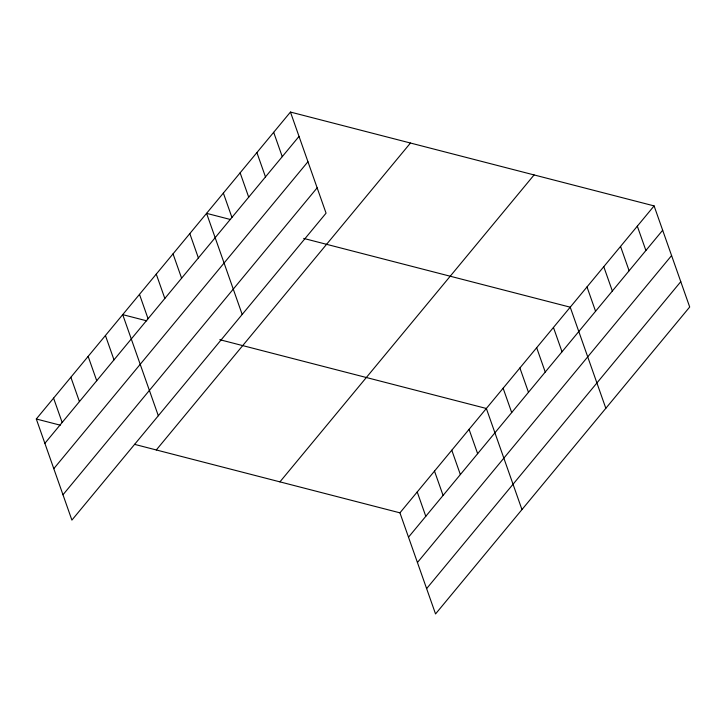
<?xml version="1.0" encoding="UTF-8"?>
<svg xmlns="http://www.w3.org/2000/svg" width="726" height="726" viewBox="0 0 726 726"><rect width="100%" height="100%" fill="white"/><g stroke="black" fill="none" stroke-linecap="round" stroke-linejoin="round"><path stroke-width="1.09" d="M290.454 112.058L326.065 213.163L71.901 520.097L36.3 418.993L290.454 112.058L654.099 205.903L689.7 307.007L435.546 613.942L399.935 512.837L134.482 444.33M44.876 443.332L299.03 136.397M53.797 468.669L307.951 161.735M62.981 494.769L317.144 187.834M156.299 449.966L410.453 143.031M279.937 481.864L534.091 174.93M399.935 512.837L654.099 205.903M408.511 537.176L662.666 230.242M417.432 562.505L671.586 255.57M426.625 588.605L680.779 281.67M230.587 219.542L206.583 213.353L242.185 314.449M303.677 238.409L570.228 307.189L605.829 408.293M146.716 320.828L122.712 314.639L158.313 415.744M219.806 339.695L486.356 408.475L521.958 509.579M36.3 418.993L60.303 425.191M637.319 226.158L645.895 250.497M620.548 246.413L629.115 270.753M603.769 266.678L612.345 291.017M586.998 286.933L595.574 311.272M553.448 327.444L562.024 351.783M536.677 347.709L545.244 372.048M519.898 367.964L528.474 392.303M503.127 388.219L511.703 412.559M469.069 429.347L477.644 453.686M451.79 450.22L460.357 474.559M434.502 471.092L443.078 495.431M417.223 491.965L425.79 516.304M273.684 132.323L282.251 156.662M256.904 152.578L265.48 176.917M240.134 172.833L248.7 197.173M223.363 193.089L231.93 217.428M189.813 233.609L198.379 257.948M173.033 253.864L181.609 278.203M156.262 274.119L164.829 298.459M139.492 294.384L148.059 318.723M105.433 335.512L114 359.851M88.145 356.384L96.721 380.723M70.867 377.257L79.433 401.596M53.579 398.12L62.155 422.468"/></g></svg>
